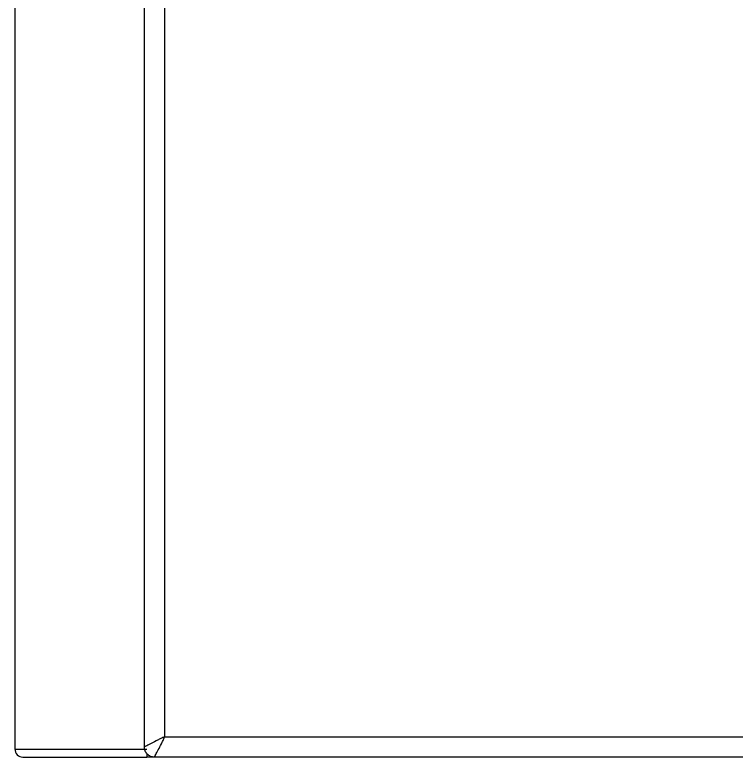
# Model space of a CAD drawing. Header units: millimetres. Extents: x -33000 to 294000, y 0 to 42408.
# Drawn here: x 136321.2 to 136392.2, y 14903.6 to 14976.7 of the extents above; entities that cross this region are included whole.
import ezdxf

# ---------------------------------------------------------------- set-up
doc = ezdxf.new("R2010")
doc.units = ezdxf.units.MM
doc.header["$LTSCALE"] = 50
doc.layers.add('arch', color=8, linetype='Continuous')

msp = doc.modelspace()

# ---------------------------------------------------------------- linework, layer by layer
at = {"layer": 'arch'}
for p, q in [((136321.156, 14984.136), (136321.156, 14904.405)), ((136321.156, 14904.405), (136334.156, 14904.405)), ((136321.956, 14903.605), (136334.156, 14903.605)), ((136334.156, 14903.953), (136334.156, 14903.605)), ((136445.626, 14903.605), (136334.156, 14903.605))]:
    msp.add_line(p, q, dxfattribs=at)
msp.add_arc((136321.956, 14904.405), 0.8, 180, 270, dxfattribs=at)
for points in [[(136333.906, 14904.605), (136333.906, 15145.105)], [(136335.906, 15145.112), (136335.906, 14905.605)], [(136335.906, 14905.605), (136445.406, 14905.605)], [(136445.406, 14903.605), (136334.906, 14903.605)]]:
    msp.add_open_spline(points, degree=1, dxfattribs=at)
for points, knots in [([(136335.906, 14905.605), (136335.844, 14905.581), (136335.721, 14905.53), (136335.485, 14905.42), (136335.102, 14905.23), (136334.617, 14904.97), (136334.293, 14904.794), (136334.093, 14904.69), (136334.033, 14904.66), (136333.94, 14904.617), (136333.906, 14904.605), (136333.906, 14904.605)], [0, 0, 0, 0, 0.0625, 0.125, 0.25, 0.5, 0.75, 0.75, 0.875, 0.875, 1, 1, 1, 1]), ([(136334.906, 14903.605), (136334.906, 14903.605), (136334.919, 14903.638), (136334.961, 14903.732), (136335.052, 14903.91), (136335.271, 14904.316), (136335.531, 14904.8), (136335.722, 14905.184), (136335.831, 14905.42), (136335.882, 14905.543), (136335.906, 14905.605)], [0, 0, 0, 0, 0.125, 0.125, 0.25, 0.5, 0.75, 0.875, 0.9375, 1, 1, 1, 1]), ([(136334.906, 14903.605), (136334.84, 14903.605), (136334.775, 14903.611), (136334.647, 14903.637), (136334.584, 14903.656), (136334.463, 14903.706), (136334.405, 14903.737), (136334.296, 14903.81), (136334.245, 14903.851), (136334.153, 14903.944), (136334.111, 14903.995), (136334.038, 14904.104), (136334.007, 14904.162), (136333.957, 14904.282), (136333.938, 14904.345), (136333.912, 14904.474), (136333.906, 14904.539), (136333.906, 14904.605)], [0, 0, 0, 0, 0.125, 0.125, 0.25, 0.25, 0.375, 0.375, 0.5, 0.5, 0.625, 0.625, 0.75, 0.75, 0.875, 0.875, 1, 1, 1, 1])]:
    msp.add_open_spline(points, degree=3, knots=knots, dxfattribs=at)

doc.saveas('drawing.dxf')
